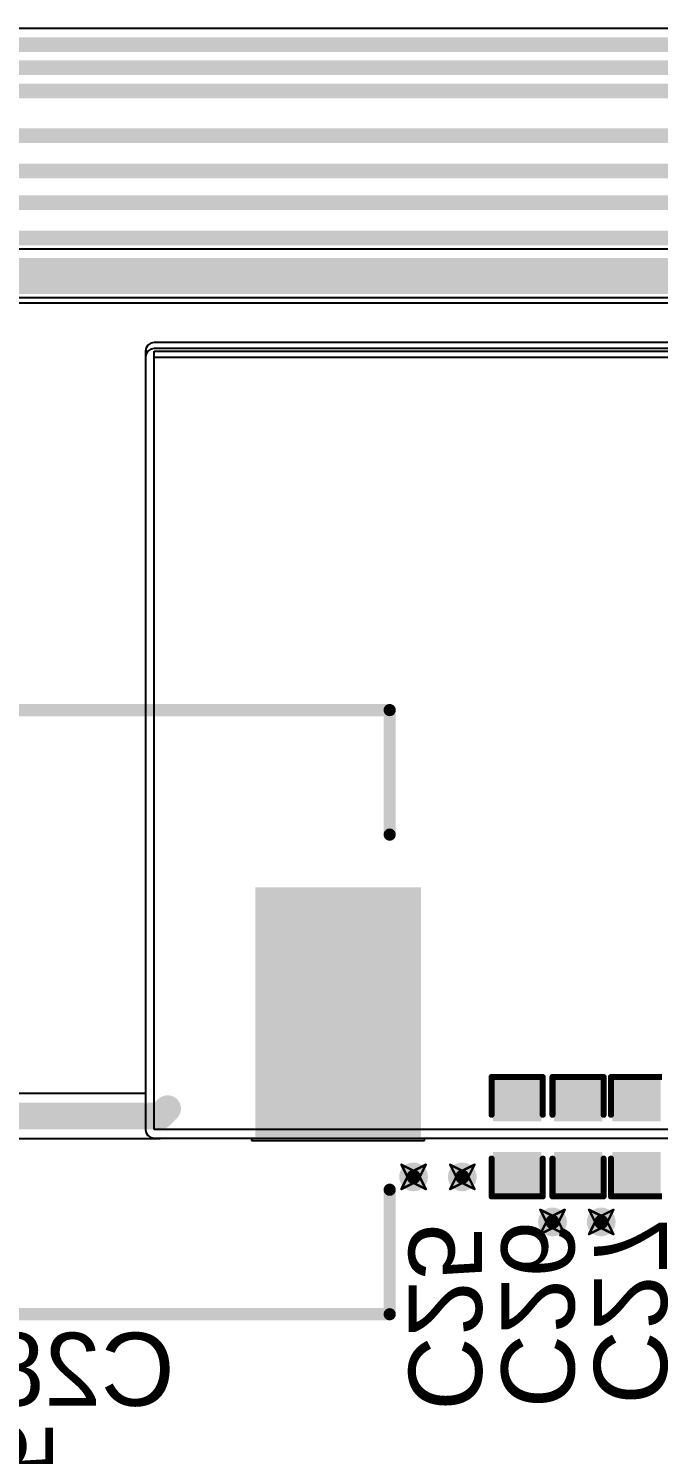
# Model space of a CAD drawing. Header units: inches. Extents: x -11 to 1110, y -7 to 455.
# Drawn here: x 620.95 to 634.09, y 18.7 to 48.44 of the extents above; entities that cross this region are included whole.
import ezdxf

# ---------------------------------------------------------------- set-up
doc = ezdxf.new("R2010")
doc.units = ezdxf.units.IN
for name, color, linetype in [('Bottom Layer', 5, 'Continuous'), ('Bottom Overlay', 54, 'Continuous'), ('Bottom Paste', 16, 'Continuous'), ('Bottom Solder', 6, 'Continuous'), ('Drill Drawing', 1, 'Continuous'), ('Top Layer', 1, 'Continuous'), ('Via Holes', 16, 'Continuous')]:
    doc.layers.add(name, color=color, linetype=linetype)
doc.styles.add('Arial', font='', dxfattribs={"height": 0.2})
doc.styles.get('Arial').set_extended_font_data('Arial')

msp = doc.modelspace()

# ---------------------------------------------------------------- hatches: boundary and pattern name
at = {"layer": 'Bottom Layer'}
for points in [[(625.781, 30.421), (629.031, 30.421), (629.031, 25.421), (625.781, 25.421)], [(631.584, 25.705), (630.695, 25.705), (630.695, 26.467), (631.584, 26.467)], [(632.854, 25.705), (631.965, 25.705), (631.965, 26.467), (632.854, 26.467)], [(634.073, 25.705), (633.184, 25.705), (633.184, 26.467), (634.073, 26.467)], [(631.584, 24.181), (630.695, 24.181), (630.695, 24.943), (631.584, 24.943)], [(632.854, 24.181), (631.965, 24.181), (631.965, 24.943), (632.854, 24.943)], [(634.073, 24.181), (633.184, 24.181), (633.184, 24.943), (634.073, 24.943)]]:
    msp.add_hatch(color=5, dxfattribs=at).paths.add_polyline_path(points)
h = msp.add_hatch(color=5, dxfattribs=at)
edge = h.paths.add_edge_path()
edge.add_arc((628.98, 24.486), 0.3, 0, 360)
h = msp.add_hatch(color=5, dxfattribs=at)
edge = h.paths.add_edge_path()
edge.add_arc((629.996, 24.486), 0.3, 0, 360)
h = msp.add_hatch(color=5, dxfattribs=at)
edge = h.paths.add_edge_path()
edge.add_arc((631.876, 23.546), 0.3, 0, 360)
h = msp.add_hatch(color=5, dxfattribs=at)
edge = h.paths.add_edge_path()
edge.add_arc((632.892, 23.546), 0.3, 0, 360)
at = {"layer": 'Bottom Paste'}
for points in [[(625.781, 30.421), (629.031, 30.421), (629.031, 25.421), (625.781, 25.421)], [(631.584, 25.705), (630.695, 25.705), (630.695, 26.467), (631.584, 26.467)], [(632.854, 25.705), (631.965, 25.705), (631.965, 26.467), (632.854, 26.467)], [(634.073, 25.705), (633.184, 25.705), (633.184, 26.467), (634.073, 26.467)], [(631.584, 24.181), (630.695, 24.181), (630.695, 24.943), (631.584, 24.943)], [(632.854, 24.181), (631.965, 24.181), (631.965, 24.943), (632.854, 24.943)], [(634.073, 24.181), (633.184, 24.181), (633.184, 24.943), (634.073, 24.943)]]:
    msp.add_hatch(color=16, dxfattribs=at).paths.add_polyline_path(points)
at = {"layer": 'Bottom Solder'}
for points in [[(625.68, 30.523), (629.133, 30.523), (629.133, 25.32), (625.68, 25.32)], [(631.644, 25.645), (630.635, 25.645), (630.635, 26.527), (631.644, 26.527)], [(632.914, 25.645), (631.905, 25.645), (631.905, 26.527), (632.914, 26.527)], [(634.133, 25.645), (633.124, 25.645), (633.124, 26.527), (634.133, 26.527)], [(631.644, 24.121), (630.635, 24.121), (630.635, 25.003), (631.644, 25.003)], [(632.914, 24.121), (631.905, 24.121), (631.905, 25.003), (632.914, 25.003)], [(634.133, 24.121), (633.124, 24.121), (633.124, 25.003), (634.133, 25.003)]]:
    msp.add_hatch(color=6, dxfattribs=at).paths.add_polyline_path(points)
at = {"layer": 'Top Layer'}
h = msp.add_hatch(color=1, dxfattribs=at)
edge = h.paths.add_edge_path()
edge.add_arc((628.98, 24.486), 0.3, 0, 360)
h = msp.add_hatch(color=1, dxfattribs=at)
edge = h.paths.add_edge_path()
edge.add_arc((629.996, 24.486), 0.3, 0, 360)
h = msp.add_hatch(color=1, dxfattribs=at)
edge = h.paths.add_edge_path()
edge.add_arc((631.876, 23.546), 0.3, 0, 360)
h = msp.add_hatch(color=1, dxfattribs=at)
edge = h.paths.add_edge_path()
edge.add_arc((632.892, 23.546), 0.3, 0, 360)
at = {"layer": 'Via Holes'}
h = msp.add_hatch(color=7, dxfattribs=at)
edge = h.paths.add_edge_path()
edge.add_arc((628.98, 24.486), 0.15, 0, 360)
h = msp.add_hatch(color=7, dxfattribs=at)
edge = h.paths.add_edge_path()
edge.add_arc((629.996, 24.486), 0.15, 0, 360)
h = msp.add_hatch(color=7, dxfattribs=at)
edge = h.paths.add_edge_path()
edge.add_arc((631.876, 23.546), 0.15, 0, 360)
h = msp.add_hatch(color=7, dxfattribs=at)
edge = h.paths.add_edge_path()
edge.add_arc((632.892, 23.546), 0.15, 0, 360)

# ---------------------------------------------------------------- linework, layer by layer
at = {"layer": 'Bottom Layer'}
for p, q in [((671.754, 43.837), (572.922, 43.837)), ((573.132, 42.827), (671.545, 42.827)), ((623.403, 41.776), (623.389, 41.707)), ((623.389, 41.707), (623.389, 25.476)), ((623.442, 41.835), (623.403, 41.776)), ((623.501, 41.874), (623.442, 41.835)), ((623.57, 41.888), (623.501, 41.874)), ((670.382, 41.888), (623.57, 41.888)), ((623.57, 25.476), (623.57, 41.707)), ((623.57, 41.707), (670.382, 41.707)), ((623.389, 25.476), (623.403, 25.407)), ((623.403, 25.407), (623.442, 25.348)), ((623.442, 25.348), (623.501, 25.309)), ((623.501, 25.309), (623.57, 25.295)), ((670.382, 25.476), (623.57, 25.476)), ((623.57, 25.295), (625.603, 25.295)), ((625.603, 25.295), (625.603, 25.243)), ((629.209, 25.243), (629.209, 25.295)), ((629.209, 25.295), (653.64, 25.295)), ((625.603, 25.243), (629.209, 25.243))]:
    msp.add_line(p, q, dxfattribs=at)
msp.add_lwpolyline([(572.922, 43.332, 0.635, 0.635, 0), (671.754, 43.332, 0.635, 0.635, 0)], format="xyseb", dxfattribs=at)
at = {"layer": 'Bottom Overlay'}
for points in [[(615.081, 34.221, 0.254, 0.254, 0), (628.481, 34.221, 0.254, 0.254, 0)], [(628.481, 31.624, 0.254, 0.254, 0), (628.481, 34.221, 0.254, 0.254, 0)], [(630.606, 26.568, 0.127, 0.127, 0), (631.673, 26.568, 0.127, 0.127, 0)], [(630.606, 25.781, 0.127, 0.127, 0), (630.606, 26.568, 0.127, 0.127, 0)], [(631.673, 25.781, 0.127, 0.127, 0), (631.673, 26.568, 0.127, 0.127, 0)], [(631.876, 26.568, 0.127, 0.127, 0), (632.943, 26.568, 0.127, 0.127, 0)], [(631.876, 25.781, 0.127, 0.127, 0), (631.876, 26.568, 0.127, 0.127, 0)], [(632.943, 25.781, 0.127, 0.127, 0), (632.943, 26.568, 0.127, 0.127, 0)], [(633.095, 26.568, 0.127, 0.127, 0), (634.162, 26.568, 0.127, 0.127, 0)], [(633.095, 25.781, 0.127, 0.127, 0), (633.095, 26.568, 0.127, 0.127, 0)], [(630.606, 24.079, 0.127, 0.127, 0), (630.606, 24.867, 0.127, 0.127, 0)], [(631.673, 24.079, 0.127, 0.127, 0), (631.673, 24.867, 0.127, 0.127, 0)], [(631.876, 24.079, 0.127, 0.127, 0), (631.876, 24.867, 0.127, 0.127, 0)], [(632.943, 24.079, 0.127, 0.127, 0), (632.943, 24.867, 0.127, 0.127, 0)], [(633.095, 24.079, 0.127, 0.127, 0), (633.095, 24.867, 0.127, 0.127, 0)], [(628.481, 21.621, 0.254, 0.254, 0), (628.481, 24.218, 0.254, 0.254, 0)], [(630.606, 24.079, 0.127, 0.127, 0), (631.673, 24.079, 0.127, 0.127, 0)], [(631.876, 24.079, 0.127, 0.127, 0), (632.943, 24.079, 0.127, 0.127, 0)], [(633.095, 24.079, 0.127, 0.127, 0), (634.162, 24.079, 0.127, 0.127, 0)], [(615.081, 21.621, 0.254, 0.254, 0), (628.481, 21.621, 0.254, 0.254, 0)]]:
    msp.add_lwpolyline(points, format="xyseb", dxfattribs=at)
for points in [[(628.418, 34.221, 0.127, 0.127, 1), (628.545, 34.221, 0.127, 0.127, 1)], [(628.418, 34.221, 0.127, 0.127, 1), (628.545, 34.221, 0.127, 0.127, 1)], [(628.418, 31.624, 0.127, 0.127, 1), (628.545, 31.624, 0.127, 0.127, 1)], [(630.574, 26.568, 0.0635, 0.0635, 1), (630.638, 26.568, 0.0635, 0.0635, 1)], [(630.574, 26.568, 0.0635, 0.0635, 1), (630.638, 26.568, 0.0635, 0.0635, 1)], [(631.641, 26.568, 0.0635, 0.0635, 1), (631.704, 26.568, 0.0635, 0.0635, 1)], [(631.641, 26.568, 0.0635, 0.0635, 1), (631.704, 26.568, 0.0635, 0.0635, 1)], [(631.844, 26.568, 0.0635, 0.0635, 1), (631.908, 26.568, 0.0635, 0.0635, 1)], [(631.844, 26.568, 0.0635, 0.0635, 1), (631.908, 26.568, 0.0635, 0.0635, 1)], [(632.911, 26.568, 0.0635, 0.0635, 1), (632.974, 26.568, 0.0635, 0.0635, 1)], [(632.911, 26.568, 0.0635, 0.0635, 1), (632.974, 26.568, 0.0635, 0.0635, 1)], [(633.063, 26.568, 0.0635, 0.0635, 1), (633.127, 26.568, 0.0635, 0.0635, 1)], [(633.063, 26.568, 0.0635, 0.0635, 1), (633.127, 26.568, 0.0635, 0.0635, 1)], [(630.574, 25.781, 0.0635, 0.0635, 1), (630.638, 25.781, 0.0635, 0.0635, 1)], [(631.641, 25.781, 0.0635, 0.0635, 1), (631.704, 25.781, 0.0635, 0.0635, 1)], [(631.844, 25.781, 0.0635, 0.0635, 1), (631.908, 25.781, 0.0635, 0.0635, 1)], [(632.911, 25.781, 0.0635, 0.0635, 1), (632.974, 25.781, 0.0635, 0.0635, 1)], [(633.063, 25.781, 0.0635, 0.0635, 1), (633.127, 25.781, 0.0635, 0.0635, 1)], [(630.574, 24.867, 0.0635, 0.0635, 1), (630.638, 24.867, 0.0635, 0.0635, 1)], [(631.641, 24.867, 0.0635, 0.0635, 1), (631.704, 24.867, 0.0635, 0.0635, 1)], [(631.844, 24.867, 0.0635, 0.0635, 1), (631.908, 24.867, 0.0635, 0.0635, 1)], [(632.911, 24.867, 0.0635, 0.0635, 1), (632.974, 24.867, 0.0635, 0.0635, 1)], [(633.063, 24.867, 0.0635, 0.0635, 1), (633.127, 24.867, 0.0635, 0.0635, 1)], [(628.418, 24.218, 0.127, 0.127, 1), (628.545, 24.218, 0.127, 0.127, 1)], [(630.574, 24.079, 0.0635, 0.0635, 1), (630.638, 24.079, 0.0635, 0.0635, 1)], [(630.574, 24.079, 0.0635, 0.0635, 1), (630.638, 24.079, 0.0635, 0.0635, 1)], [(631.641, 24.079, 0.0635, 0.0635, 1), (631.704, 24.079, 0.0635, 0.0635, 1)], [(631.641, 24.079, 0.0635, 0.0635, 1), (631.704, 24.079, 0.0635, 0.0635, 1)], [(631.844, 24.079, 0.0635, 0.0635, 1), (631.908, 24.079, 0.0635, 0.0635, 1)], [(631.844, 24.079, 0.0635, 0.0635, 1), (631.908, 24.079, 0.0635, 0.0635, 1)], [(632.911, 24.079, 0.0635, 0.0635, 1), (632.974, 24.079, 0.0635, 0.0635, 1)], [(632.911, 24.079, 0.0635, 0.0635, 1), (632.974, 24.079, 0.0635, 0.0635, 1)], [(633.063, 24.079, 0.0635, 0.0635, 1), (633.127, 24.079, 0.0635, 0.0635, 1)], [(633.063, 24.079, 0.0635, 0.0635, 1), (633.127, 24.079, 0.0635, 0.0635, 1)], [(628.418, 21.621, 0.127, 0.127, 1), (628.545, 21.621, 0.127, 0.127, 1)], [(628.418, 21.621, 0.127, 0.127, 1), (628.545, 21.621, 0.127, 0.127, 1)]]:
    msp.add_lwpolyline(points, format="xyseb", close=True, dxfattribs=at)
at = {"layer": 'Drill Drawing'}
for points in [[(628.726, 24.74, 0.0508, 0.0508, 0), (628.98, 24.613, 0.0508, 0.0508, 0)], [(628.726, 24.74, 0.0508, 0.0508, 0), (628.853, 24.486, 0.0508, 0.0508, 0)], [(628.98, 24.613, 0.0508, 0.0508, 0), (629.234, 24.74, 0.0508, 0.0508, 0)], [(629.107, 24.486, 0.0508, 0.0508, 0), (629.234, 24.74, 0.0508, 0.0508, 0)], [(629.742, 24.74, 0.0508, 0.0508, 0), (629.996, 24.613, 0.0508, 0.0508, 0)], [(629.742, 24.74, 0.0508, 0.0508, 0), (629.869, 24.486, 0.0508, 0.0508, 0)], [(629.996, 24.613, 0.0508, 0.0508, 0), (630.25, 24.74, 0.0508, 0.0508, 0)], [(630.123, 24.486, 0.0508, 0.0508, 0), (630.25, 24.74, 0.0508, 0.0508, 0)], [(628.726, 24.232, 0.0508, 0.0508, 0), (628.853, 24.486, 0.0508, 0.0508, 0)], [(629.107, 24.486, 0.0508, 0.0508, 0), (629.234, 24.232, 0.0508, 0.0508, 0)], [(629.742, 24.232, 0.0508, 0.0508, 0), (629.869, 24.486, 0.0508, 0.0508, 0)], [(630.123, 24.486, 0.0508, 0.0508, 0), (630.25, 24.232, 0.0508, 0.0508, 0)], [(628.726, 24.232, 0.0508, 0.0508, 0), (628.98, 24.359, 0.0508, 0.0508, 0)], [(628.98, 24.359, 0.0508, 0.0508, 0), (629.234, 24.232, 0.0508, 0.0508, 0)], [(629.742, 24.232, 0.0508, 0.0508, 0), (629.996, 24.359, 0.0508, 0.0508, 0)], [(629.996, 24.359, 0.0508, 0.0508, 0), (630.25, 24.232, 0.0508, 0.0508, 0)], [(631.622, 23.8, 0.0508, 0.0508, 0), (631.876, 23.673, 0.0508, 0.0508, 0)], [(631.622, 23.8, 0.0508, 0.0508, 0), (631.749, 23.546, 0.0508, 0.0508, 0)], [(631.876, 23.673, 0.0508, 0.0508, 0), (632.13, 23.8, 0.0508, 0.0508, 0)], [(632.003, 23.546, 0.0508, 0.0508, 0), (632.13, 23.8, 0.0508, 0.0508, 0)], [(632.638, 23.8, 0.0508, 0.0508, 0), (632.892, 23.673, 0.0508, 0.0508, 0)], [(632.638, 23.8, 0.0508, 0.0508, 0), (632.765, 23.546, 0.0508, 0.0508, 0)], [(632.892, 23.673, 0.0508, 0.0508, 0), (633.146, 23.8, 0.0508, 0.0508, 0)], [(633.019, 23.546, 0.0508, 0.0508, 0), (633.146, 23.8, 0.0508, 0.0508, 0)], [(631.622, 23.292, 0.0508, 0.0508, 0), (631.749, 23.546, 0.0508, 0.0508, 0)], [(632.003, 23.546, 0.0508, 0.0508, 0), (632.13, 23.292, 0.0508, 0.0508, 0)], [(632.638, 23.292, 0.0508, 0.0508, 0), (632.765, 23.546, 0.0508, 0.0508, 0)], [(633.019, 23.546, 0.0508, 0.0508, 0), (633.146, 23.292, 0.0508, 0.0508, 0)], [(631.622, 23.292, 0.0508, 0.0508, 0), (631.876, 23.419, 0.0508, 0.0508, 0)], [(631.876, 23.419, 0.0508, 0.0508, 0), (632.13, 23.292, 0.0508, 0.0508, 0)], [(632.638, 23.292, 0.0508, 0.0508, 0), (632.892, 23.419, 0.0508, 0.0508, 0)], [(632.892, 23.419, 0.0508, 0.0508, 0), (633.146, 23.292, 0.0508, 0.0508, 0)]]:
    msp.add_lwpolyline(points, format="xyseb", dxfattribs=at)
for points in [[(628.713, 24.74, 0.0254, 0.0254, 1), (628.739, 24.74, 0.0254, 0.0254, 1)], [(628.713, 24.74, 0.0254, 0.0254, 1), (628.739, 24.74, 0.0254, 0.0254, 1)], [(629.221, 24.74, 0.0254, 0.0254, 1), (629.247, 24.74, 0.0254, 0.0254, 1)], [(629.221, 24.74, 0.0254, 0.0254, 1), (629.247, 24.74, 0.0254, 0.0254, 1)], [(629.73, 24.74, 0.0254, 0.0254, 1), (629.755, 24.74, 0.0254, 0.0254, 1)], [(629.73, 24.74, 0.0254, 0.0254, 1), (629.755, 24.74, 0.0254, 0.0254, 1)], [(630.237, 24.74, 0.0254, 0.0254, 1), (630.263, 24.74, 0.0254, 0.0254, 1)], [(630.237, 24.74, 0.0254, 0.0254, 1), (630.263, 24.74, 0.0254, 0.0254, 1)], [(628.841, 24.486, 0.0254, 0.0254, 1), (628.866, 24.486, 0.0254, 0.0254, 1)], [(628.841, 24.486, 0.0254, 0.0254, 1), (628.866, 24.486, 0.0254, 0.0254, 1)], [(628.967, 24.613, 0.0254, 0.0254, 1), (628.993, 24.613, 0.0254, 0.0254, 1)], [(628.967, 24.613, 0.0254, 0.0254, 1), (628.993, 24.613, 0.0254, 0.0254, 1)], [(629.094, 24.486, 0.0254, 0.0254, 1), (629.12, 24.486, 0.0254, 0.0254, 1)], [(629.094, 24.486, 0.0254, 0.0254, 1), (629.12, 24.486, 0.0254, 0.0254, 1)], [(629.856, 24.486, 0.0254, 0.0254, 1), (629.882, 24.486, 0.0254, 0.0254, 1)], [(629.856, 24.486, 0.0254, 0.0254, 1), (629.882, 24.486, 0.0254, 0.0254, 1)], [(629.983, 24.613, 0.0254, 0.0254, 1), (630.009, 24.613, 0.0254, 0.0254, 1)], [(629.983, 24.613, 0.0254, 0.0254, 1), (630.009, 24.613, 0.0254, 0.0254, 1)], [(630.111, 24.486, 0.0254, 0.0254, 1), (630.136, 24.486, 0.0254, 0.0254, 1)], [(630.111, 24.486, 0.0254, 0.0254, 1), (630.136, 24.486, 0.0254, 0.0254, 1)], [(628.713, 24.232, 0.0254, 0.0254, 1), (628.739, 24.232, 0.0254, 0.0254, 1)], [(628.713, 24.232, 0.0254, 0.0254, 1), (628.739, 24.232, 0.0254, 0.0254, 1)], [(628.967, 24.359, 0.0254, 0.0254, 1), (628.993, 24.359, 0.0254, 0.0254, 1)], [(628.967, 24.359, 0.0254, 0.0254, 1), (628.993, 24.359, 0.0254, 0.0254, 1)], [(629.221, 24.232, 0.0254, 0.0254, 1), (629.247, 24.232, 0.0254, 0.0254, 1)], [(629.221, 24.232, 0.0254, 0.0254, 1), (629.247, 24.232, 0.0254, 0.0254, 1)], [(629.73, 24.232, 0.0254, 0.0254, 1), (629.755, 24.232, 0.0254, 0.0254, 1)], [(629.73, 24.232, 0.0254, 0.0254, 1), (629.755, 24.232, 0.0254, 0.0254, 1)], [(629.983, 24.359, 0.0254, 0.0254, 1), (630.009, 24.359, 0.0254, 0.0254, 1)], [(629.983, 24.359, 0.0254, 0.0254, 1), (630.009, 24.359, 0.0254, 0.0254, 1)], [(630.237, 24.232, 0.0254, 0.0254, 1), (630.263, 24.232, 0.0254, 0.0254, 1)], [(630.237, 24.232, 0.0254, 0.0254, 1), (630.263, 24.232, 0.0254, 0.0254, 1)], [(631.609, 23.8, 0.0254, 0.0254, 1), (631.635, 23.8, 0.0254, 0.0254, 1)], [(631.609, 23.8, 0.0254, 0.0254, 1), (631.635, 23.8, 0.0254, 0.0254, 1)], [(632.117, 23.8, 0.0254, 0.0254, 1), (632.142, 23.8, 0.0254, 0.0254, 1)], [(632.117, 23.8, 0.0254, 0.0254, 1), (632.142, 23.8, 0.0254, 0.0254, 1)], [(632.625, 23.8, 0.0254, 0.0254, 1), (632.65, 23.8, 0.0254, 0.0254, 1)], [(632.625, 23.8, 0.0254, 0.0254, 1), (632.65, 23.8, 0.0254, 0.0254, 1)], [(633.133, 23.8, 0.0254, 0.0254, 1), (633.158, 23.8, 0.0254, 0.0254, 1)], [(633.133, 23.8, 0.0254, 0.0254, 1), (633.158, 23.8, 0.0254, 0.0254, 1)], [(631.736, 23.546, 0.0254, 0.0254, 1), (631.761, 23.546, 0.0254, 0.0254, 1)], [(631.736, 23.546, 0.0254, 0.0254, 1), (631.761, 23.546, 0.0254, 0.0254, 1)], [(631.863, 23.673, 0.0254, 0.0254, 1), (631.889, 23.673, 0.0254, 0.0254, 1)], [(631.863, 23.673, 0.0254, 0.0254, 1), (631.889, 23.673, 0.0254, 0.0254, 1)], [(631.99, 23.546, 0.0254, 0.0254, 1), (632.015, 23.546, 0.0254, 0.0254, 1)], [(631.99, 23.546, 0.0254, 0.0254, 1), (632.015, 23.546, 0.0254, 0.0254, 1)], [(632.752, 23.546, 0.0254, 0.0254, 1), (632.778, 23.546, 0.0254, 0.0254, 1)], [(632.752, 23.546, 0.0254, 0.0254, 1), (632.778, 23.546, 0.0254, 0.0254, 1)], [(632.879, 23.673, 0.0254, 0.0254, 1), (632.904, 23.673, 0.0254, 0.0254, 1)], [(632.879, 23.673, 0.0254, 0.0254, 1), (632.904, 23.673, 0.0254, 0.0254, 1)], [(633.006, 23.546, 0.0254, 0.0254, 1), (633.031, 23.546, 0.0254, 0.0254, 1)], [(633.006, 23.546, 0.0254, 0.0254, 1), (633.031, 23.546, 0.0254, 0.0254, 1)], [(631.609, 23.292, 0.0254, 0.0254, 1), (631.635, 23.292, 0.0254, 0.0254, 1)], [(631.609, 23.292, 0.0254, 0.0254, 1), (631.635, 23.292, 0.0254, 0.0254, 1)], [(631.863, 23.419, 0.0254, 0.0254, 1), (631.889, 23.419, 0.0254, 0.0254, 1)], [(631.863, 23.419, 0.0254, 0.0254, 1), (631.889, 23.419, 0.0254, 0.0254, 1)], [(632.117, 23.292, 0.0254, 0.0254, 1), (632.142, 23.292, 0.0254, 0.0254, 1)], [(632.117, 23.292, 0.0254, 0.0254, 1), (632.142, 23.292, 0.0254, 0.0254, 1)], [(632.625, 23.292, 0.0254, 0.0254, 1), (632.65, 23.292, 0.0254, 0.0254, 1)], [(632.625, 23.292, 0.0254, 0.0254, 1), (632.65, 23.292, 0.0254, 0.0254, 1)], [(632.879, 23.419, 0.0254, 0.0254, 1), (632.904, 23.419, 0.0254, 0.0254, 1)], [(632.879, 23.419, 0.0254, 0.0254, 1), (632.904, 23.419, 0.0254, 0.0254, 1)], [(633.133, 23.292, 0.0254, 0.0254, 1), (633.158, 23.292, 0.0254, 0.0254, 1)], [(633.133, 23.292, 0.0254, 0.0254, 1), (633.158, 23.292, 0.0254, 0.0254, 1)]]:
    msp.add_lwpolyline(points, format="xyseb", close=True, dxfattribs=at)
at = {"layer": 'Top Layer'}
for p, q in [((681.668, 48.436), (180.393, 48.436)), ((181.924, 42.718), (670.469, 42.718)), ((623.403, 41.649), (623.389, 41.58)), ((623.442, 41.708), (623.403, 41.649)), ((623.501, 41.747), (623.442, 41.708)), ((623.57, 41.761), (623.501, 41.747)), ((670.382, 41.761), (623.57, 41.761)), ((623.389, 41.58), (623.389, 26.222)), ((623.57, 25.476), (623.57, 41.58)), ((623.57, 41.58), (670.382, 41.58)), ((623.389, 26.222), (611.251, 26.222)), ((611.444, 25.289), (623.697, 25.289)), ((670.382, 25.476), (623.57, 25.476)), ((623.697, 25.289), (623.725, 25.295)), ((623.725, 25.295), (669.484, 25.295))]:
    msp.add_line(p, q, dxfattribs=at)
for points in [[(180.393, 48.1, 0.305, 0.305, 0), (681.668, 48.1, 0.305, 0.305, 0)], [(180.736, 47.617, 0.305, 0.305, 0), (681.058, 47.617, 0.305, 0.305, 0)], [(190.593, 47.134, 0.305, 0.305, 0), (671.584, 47.134, 0.305, 0.305, 0)], [(193.7, 46.203, 0.305, 0.305, 0), (671.449, 46.203, 0.305, 0.305, 0)], [(190.195, 45.466, 0.305, 0.305, 0), (671.119, 45.466, 0.305, 0.305, 0)], [(193.7, 44.806, 0.305, 0.305, 0), (670.789, 44.806, 0.305, 0.305, 0)], [(183.794, 44.069, 0.305, 0.305, 0), (670.535, 44.069, 0.305, 0.305, 0)], [(181.585, 43.055, 0.305, 0.305, 0), (670.609, 43.055, 0.305, 0.305, 0)], [(623.697, 25.756, 0.559, 0.559, 0), (623.849, 25.908, 0.559, 0.559, 0)], [(611.251, 25.756, 0.559, 0.559, 0), (623.697, 25.756, 0.559, 0.559, 0)]]:
    msp.add_lwpolyline(points, format="xyseb", dxfattribs=at)
for points in [[(623.71, 25.908, 0.279, 0.279, 1), (623.989, 25.908, 0.279, 0.279, 1)], [(623.557, 25.756, 0.279, 0.279, 1), (623.837, 25.756, 0.279, 0.279, 1)], [(623.557, 25.756, 0.279, 0.279, 1), (623.837, 25.756, 0.279, 0.279, 1)]]:
    msp.add_lwpolyline(points, format="xyseb", close=True, dxfattribs=at)

# ---------------------------------------------------------------- texts
at = {"layer": 'Bottom Overlay', "style": 'Arial', "text_generation_flag": 2}
for s, p in [('C27', (632.74, 19.736)), ('C25', (628.879, 19.609)), ('C26', (630.809, 19.66)), ('R15', (619.941, 15.527))]:
    msp.add_text(s, height=1.524, rotation=270, dxfattribs=at).set_placement(p)
msp.add_text('C28', height=1.524, dxfattribs=at).set_placement((624.001, 19.711))

doc.saveas('drawing.dxf')
